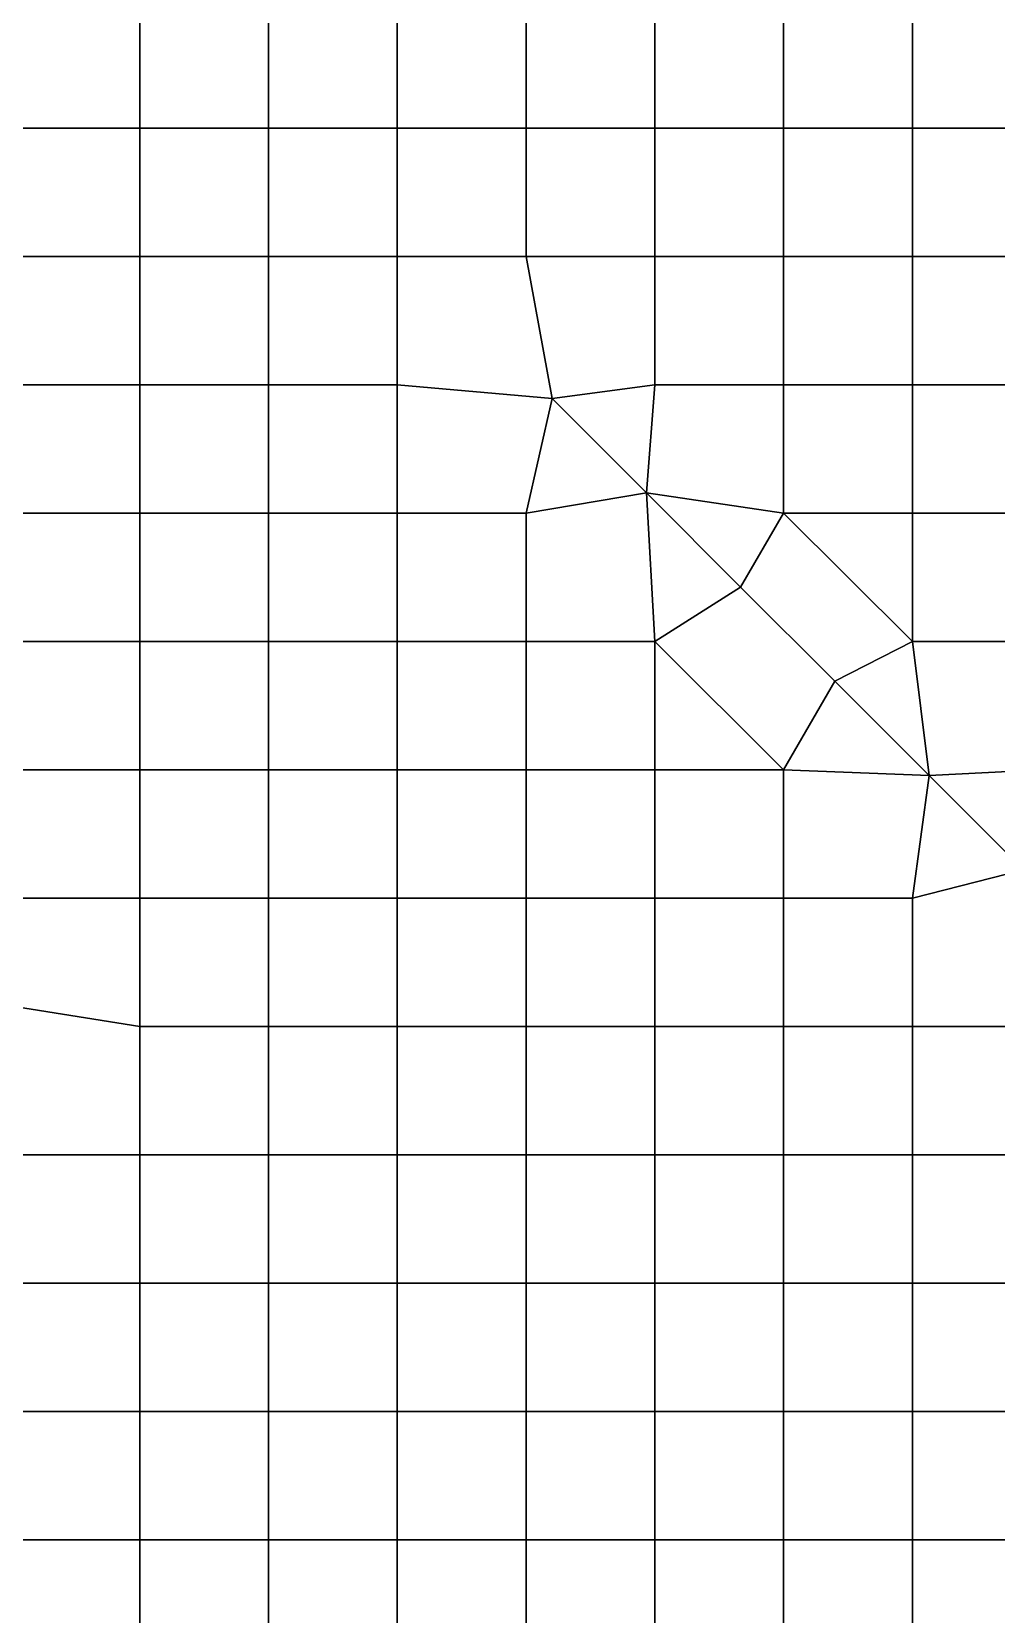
# Model space of a CAD drawing. Extents: x -13 to 39.3, y -26.5 to 20.6.
# Drawn here: x 20.26 to 24.02, y -14.29 to -8.11 of the extents above; entities that cross this region are included whole.
import ezdxf

# ---------------------------------------------------------------- set-up
doc = ezdxf.new("R2010")
doc.units = 0
doc.layers.add('BARS', color=1, linetype='CONTINUOUS')
doc.layers.add('FACES', color=5, linetype='CONTINUOUS')

msp = doc.modelspace()

# ---------------------------------------------------------------- linework, layer by layer
at = {"layer": 'BARS'}
for p, q in [((22.657, -9.91364), (22.2893, -9.54594)), ((22.657, -9.91364, 3.3), (22.2893, -9.54594, 3.3)), ((23.0247, -10.2813), (22.657, -9.91364)), ((23.0247, -10.2813, 3.3), (22.657, -9.91364, 3.3)), ((23.3924, -10.649), (23.0247, -10.2813)), ((23.3924, -10.649, 3.3), (23.0247, -10.2813, 3.3)), ((23.7601, -11.0167), (23.3924, -10.649)), ((23.7601, -11.0167, 3.3), (23.3924, -10.649, 3.3)), ((24.1278, -11.3844), (23.7601, -11.0167)), ((24.1278, -11.3844, 3.3), (23.7601, -11.0167, 3.3))]:
    msp.add_line(p, q, dxfattribs=at)
at = {"layer": 'FACES'}
for points in [[(20.6817, -7.99033), (20.1796, -7.99033), (20.1796, -8.49103), (20.6817, -8.49103)], [(20.6817, -7.99033, 3.3), (20.1796, -7.99033, 3.3), (20.1796, -8.49103, 3.3), (20.6817, -8.49103, 3.3)], [(21.1838, -7.99033), (20.6817, -7.99033), (20.6817, -8.49103), (21.1838, -8.49103)], [(21.1838, -7.99033, 3.3), (20.6817, -7.99033, 3.3), (20.6817, -8.49103, 3.3), (21.1838, -8.49103, 3.3)], [(21.6859, -7.99033), (21.1838, -7.99033), (21.1838, -8.49103), (21.6859, -8.49103)], [(21.6859, -7.99033, 3.3), (21.1838, -7.99033, 3.3), (21.1838, -8.49103, 3.3), (21.6859, -8.49103, 3.3)], [(22.188, -7.99033), (21.6859, -7.99033), (21.6859, -8.49103), (22.188, -8.49103)], [(22.188, -7.99033, 3.3), (21.6859, -7.99033, 3.3), (21.6859, -8.49103, 3.3), (22.188, -8.49103, 3.3)], [(22.6902, -7.99033), (22.188, -7.99033), (22.188, -8.49103), (22.6902, -8.49103)], [(22.6902, -7.99033, 3.3), (22.188, -7.99033, 3.3), (22.188, -8.49103, 3.3), (22.6902, -8.49103, 3.3)], [(23.1923, -7.99033), (22.6902, -7.99033), (22.6902, -8.49103), (23.1923, -8.49103)], [(23.1923, -7.99033, 3.3), (22.6902, -7.99033, 3.3), (22.6902, -8.49103, 3.3), (23.1923, -8.49103, 3.3)], [(23.6944, -7.99033), (23.1923, -7.99033), (23.1923, -8.49103), (23.6944, -8.49103)], [(23.6944, -7.99033, 3.3), (23.1923, -7.99033, 3.3), (23.1923, -8.49103, 3.3), (23.6944, -8.49103, 3.3)], [(24.1965, -7.99033), (23.6944, -7.99033), (23.6944, -8.49103), (24.1965, -8.49103)], [(24.1965, -7.99033, 3.3), (23.6944, -7.99033, 3.3), (23.6944, -8.49103, 3.3), (24.1965, -8.49103, 3.3)], [(20.6817, -8.49103), (20.1796, -8.49103), (20.1796, -8.99174), (20.6817, -8.99174)], [(20.6817, -8.49103, 3.3), (20.1796, -8.49103, 3.3), (20.1796, -8.99174, 3.3), (20.6817, -8.99174, 3.3)], [(21.1838, -8.49103), (20.6817, -8.49103), (20.6817, -8.99174), (21.1838, -8.99174)], [(21.1838, -8.49103, 3.3), (20.6817, -8.49103, 3.3), (20.6817, -8.99174, 3.3), (21.1838, -8.99174, 3.3)], [(21.6859, -8.49103), (21.1838, -8.49103), (21.1838, -8.99174), (21.6859, -8.99174)], [(21.6859, -8.49103, 3.3), (21.1838, -8.49103, 3.3), (21.1838, -8.99174, 3.3), (21.6859, -8.99174, 3.3)], [(22.188, -8.49103), (21.6859, -8.49103), (21.6859, -8.99174), (22.188, -8.99174)], [(22.188, -8.49103, 3.3), (21.6859, -8.49103, 3.3), (21.6859, -8.99174, 3.3), (22.188, -8.99174, 3.3)], [(22.6902, -8.49103), (22.188, -8.49103), (22.188, -8.99174), (22.6902, -8.99174)], [(22.6902, -8.49103, 3.3), (22.188, -8.49103, 3.3), (22.188, -8.99174, 3.3), (22.6902, -8.99174, 3.3)], [(23.1923, -8.49103), (22.6902, -8.49103), (22.6902, -8.99174), (23.1923, -8.99174)], [(23.1923, -8.49103, 3.3), (22.6902, -8.49103, 3.3), (22.6902, -8.99174, 3.3), (23.1923, -8.99174, 3.3)], [(23.6944, -8.49103), (23.1923, -8.49103), (23.1923, -8.99174), (23.6944, -8.99174)], [(23.6944, -8.49103, 3.3), (23.1923, -8.49103, 3.3), (23.1923, -8.99174, 3.3), (23.6944, -8.99174, 3.3)], [(24.1965, -8.49103), (23.6944, -8.49103), (23.6944, -8.99174), (24.1965, -8.99174)], [(24.1965, -8.49103, 3.3), (23.6944, -8.49103, 3.3), (23.6944, -8.99174, 3.3), (24.1965, -8.99174, 3.3)], [(20.6817, -8.99174), (20.1796, -8.99174), (20.1796, -9.49245), (20.6817, -9.49245)], [(20.6817, -8.99174, 3.3), (20.1796, -8.99174, 3.3), (20.1796, -9.49245, 3.3), (20.6817, -9.49245, 3.3)], [(21.1838, -8.99174), (20.6817, -8.99174), (20.6817, -9.49245), (21.1838, -9.49245)], [(21.1838, -8.99174, 3.3), (20.6817, -8.99174, 3.3), (20.6817, -9.49245, 3.3), (21.1838, -9.49245, 3.3)], [(21.6859, -8.99174), (21.1838, -8.99174), (21.1838, -9.49245), (21.6859, -9.49245)], [(21.6859, -8.99174, 3.3), (21.1838, -8.99174, 3.3), (21.1838, -9.49245, 3.3), (21.6859, -9.49245, 3.3)], [(22.188, -8.99174), (21.6859, -8.99174), (21.6859, -9.49245), (22.2893, -9.54594)], [(22.188, -8.99174, 3.3), (21.6859, -8.99174, 3.3), (21.6859, -9.49245, 3.3), (22.2893, -9.54594, 3.3)], [(22.6902, -8.99174), (22.188, -8.99174), (22.2893, -9.54594), (22.6902, -9.49245)], [(22.6902, -8.99174, 3.3), (22.188, -8.99174, 3.3), (22.2893, -9.54594, 3.3), (22.6902, -9.49245, 3.3)], [(23.1923, -8.99174), (22.6902, -8.99174), (22.6902, -9.49245), (23.1923, -9.49245)], [(23.1923, -8.99174, 3.3), (22.6902, -8.99174, 3.3), (22.6902, -9.49245, 3.3), (23.1923, -9.49245, 3.3)], [(23.6944, -8.99174), (23.1923, -8.99174), (23.1923, -9.49245), (23.6944, -9.49245)], [(23.6944, -8.99174, 3.3), (23.1923, -8.99174, 3.3), (23.1923, -9.49245, 3.3), (23.6944, -9.49245, 3.3)], [(24.1965, -8.99174), (23.6944, -8.99174), (23.6944, -9.49245), (24.1965, -9.49245)], [(24.1965, -8.99174, 3.3), (23.6944, -8.99174, 3.3), (23.6944, -9.49245, 3.3), (24.1965, -9.49245, 3.3)], [(20.6817, -9.49245), (20.1796, -9.49245), (20.1796, -9.99316), (20.6817, -9.99316)], [(20.6817, -9.49245, 3.3), (20.1796, -9.49245, 3.3), (20.1796, -9.99316, 3.3), (20.6817, -9.99316, 3.3)], [(21.1838, -9.49245), (20.6817, -9.49245), (20.6817, -9.99316), (21.1838, -9.99316)], [(21.1838, -9.49245, 3.3), (20.6817, -9.49245, 3.3), (20.6817, -9.99316, 3.3), (21.1838, -9.99316, 3.3)], [(21.6859, -9.49245), (21.1838, -9.49245), (21.1838, -9.99316), (21.6859, -9.99316)], [(21.6859, -9.49245, 3.3), (21.1838, -9.49245, 3.3), (21.1838, -9.99316, 3.3), (21.6859, -9.99316, 3.3)], [(22.2893, -9.54594), (21.6859, -9.49245), (21.6859, -9.99316), (22.188, -9.99316)], [(22.2893, -9.54594, 3.3), (21.6859, -9.49245, 3.3), (21.6859, -9.99316, 3.3), (22.188, -9.99316, 3.3)], [(22.6902, -9.49245), (22.2893, -9.54594), (22.657, -9.91364)], [(22.6902, -9.49245, 3.3), (22.2893, -9.54594, 3.3), (22.657, -9.91364, 3.3)], [(23.1923, -9.49245), (22.6902, -9.49245), (22.657, -9.91364), (23.1923, -9.99316)], [(23.1923, -9.49245, 3.3), (22.6902, -9.49245, 3.3), (22.657, -9.91364, 3.3), (23.1923, -9.99316, 3.3)], [(23.6944, -9.49245), (23.1923, -9.49245), (23.1923, -9.99316), (23.6944, -9.99316)], [(23.6944, -9.49245, 3.3), (23.1923, -9.49245, 3.3), (23.1923, -9.99316, 3.3), (23.6944, -9.99316, 3.3)], [(24.1965, -9.49245), (23.6944, -9.49245), (23.6944, -9.99316), (24.1965, -9.99316)], [(24.1965, -9.49245, 3.3), (23.6944, -9.49245, 3.3), (23.6944, -9.99316, 3.3), (24.1965, -9.99316, 3.3)], [(22.657, -9.91364), (22.2893, -9.54594), (22.188, -9.99316)], [(22.657, -9.91364, 3.3), (22.2893, -9.54594, 3.3), (22.188, -9.99316, 3.3)], [(22.2893, -9.54594), (22.2893, -9.54594, 0.66), (22.657, -9.91364, 0.66), (22.657, -9.91364)], [(22.657, -9.91364, 0.66), (22.2893, -9.54594, 0.66), (22.2893, -9.54594, 1.32), (22.657, -9.91364, 1.32)], [(22.657, -9.91364, 1.32), (22.2893, -9.54594, 1.32), (22.2893, -9.54594, 1.98), (22.657, -9.91364, 1.98)], [(22.657, -9.91364, 1.98), (22.2893, -9.54594, 1.98), (22.2893, -9.54594, 2.64), (22.657, -9.91364, 2.64)], [(22.657, -9.91364, 2.64), (22.2893, -9.54594, 2.64), (22.2893, -9.54594, 3.3), (22.657, -9.91364, 3.3)], [(22.657, -9.91364), (22.188, -9.99316), (22.188, -10.4939), (22.6902, -10.4939)], [(22.657, -9.91364, 3.3), (22.188, -9.99316, 3.3), (22.188, -10.4939, 3.3), (22.6902, -10.4939, 3.3)], [(23.1923, -9.99316), (22.657, -9.91364), (23.0247, -10.2813)], [(22.657, -9.91364), (22.6902, -10.4939), (23.0247, -10.2813)], [(22.657, -9.91364), (22.657, -9.91364, 0.66), (23.0247, -10.2813, 0.66), (23.0247, -10.2813)], [(23.0247, -10.2813, 0.66), (22.657, -9.91364, 0.66), (22.657, -9.91364, 1.32), (23.0247, -10.2813, 1.32)], [(23.0247, -10.2813, 1.32), (22.657, -9.91364, 1.32), (22.657, -9.91364, 1.98), (23.0247, -10.2813, 1.98)], [(23.0247, -10.2813, 1.98), (22.657, -9.91364, 1.98), (22.657, -9.91364, 2.64), (23.0247, -10.2813, 2.64)], [(23.0247, -10.2813, 2.64), (22.657, -9.91364, 2.64), (22.657, -9.91364, 3.3), (23.0247, -10.2813, 3.3)], [(23.1923, -9.99316, 3.3), (22.657, -9.91364, 3.3), (23.0247, -10.2813, 3.3)], [(22.657, -9.91364, 3.3), (22.6902, -10.4939, 3.3), (23.0247, -10.2813, 3.3)], [(20.6817, -9.99316), (20.1796, -9.99316), (20.1796, -10.4939), (20.6817, -10.4939)], [(20.6817, -9.99316, 3.3), (20.1796, -9.99316, 3.3), (20.1796, -10.4939, 3.3), (20.6817, -10.4939, 3.3)], [(21.1838, -9.99316), (20.6817, -9.99316), (20.6817, -10.4939), (21.1838, -10.4939)], [(21.1838, -9.99316, 3.3), (20.6817, -9.99316, 3.3), (20.6817, -10.4939, 3.3), (21.1838, -10.4939, 3.3)], [(21.6859, -9.99316), (21.1838, -9.99316), (21.1838, -10.4939), (21.6859, -10.4939)], [(21.6859, -9.99316, 3.3), (21.1838, -9.99316, 3.3), (21.1838, -10.4939, 3.3), (21.6859, -10.4939, 3.3)], [(22.188, -9.99316), (21.6859, -9.99316), (21.6859, -10.4939), (22.188, -10.4939)], [(22.188, -9.99316, 3.3), (21.6859, -9.99316, 3.3), (21.6859, -10.4939, 3.3), (22.188, -10.4939, 3.3)], [(23.6944, -10.4939), (23.1923, -9.99316), (23.0247, -10.2813), (23.3924, -10.649)], [(23.6944, -10.4939, 3.3), (23.1923, -9.99316, 3.3), (23.0247, -10.2813, 3.3), (23.3924, -10.649, 3.3)], [(23.6944, -9.99316), (23.1923, -9.99316), (23.6944, -10.4939)], [(23.6944, -9.99316, 3.3), (23.1923, -9.99316, 3.3), (23.6944, -10.4939, 3.3)], [(24.1965, -9.99316), (23.6944, -9.99316), (23.6944, -10.4939), (24.1965, -10.4939)], [(24.1965, -9.99316, 3.3), (23.6944, -9.99316, 3.3), (23.6944, -10.4939, 3.3), (24.1965, -10.4939, 3.3)], [(23.0247, -10.2813), (22.6902, -10.4939), (23.1923, -10.9946), (23.3924, -10.649)], [(23.0247, -10.2813, 3.3), (22.6902, -10.4939, 3.3), (23.1923, -10.9946, 3.3), (23.3924, -10.649, 3.3)], [(23.0247, -10.2813), (23.0247, -10.2813, 0.66), (23.3924, -10.649, 0.66), (23.3924, -10.649)], [(23.0247, -10.2813, 0.66), (23.0247, -10.2813, 1.32), (23.3924, -10.649, 1.32), (23.3924, -10.649, 0.66)], [(23.0247, -10.2813, 1.32), (23.0247, -10.2813, 1.98), (23.3924, -10.649, 1.98), (23.3924, -10.649, 1.32)], [(23.0247, -10.2813, 1.98), (23.0247, -10.2813, 2.64), (23.3924, -10.649, 2.64), (23.3924, -10.649, 1.98)], [(23.3924, -10.649, 2.64), (23.0247, -10.2813, 2.64), (23.0247, -10.2813, 3.3), (23.3924, -10.649, 3.3)], [(20.6817, -10.4939), (20.1796, -10.4939), (20.1796, -10.9946), (20.6817, -10.9946)], [(20.6817, -10.4939, 3.3), (20.1796, -10.4939, 3.3), (20.1796, -10.9946, 3.3), (20.6817, -10.9946, 3.3)], [(21.1838, -10.4939), (20.6817, -10.4939), (20.6817, -10.9946), (21.1838, -10.9946)], [(21.1838, -10.4939, 3.3), (20.6817, -10.4939, 3.3), (20.6817, -10.9946, 3.3), (21.1838, -10.9946, 3.3)], [(21.6859, -10.4939), (21.1838, -10.4939), (21.1838, -10.9946), (21.6859, -10.9946)], [(21.6859, -10.4939, 3.3), (21.1838, -10.4939, 3.3), (21.1838, -10.9946, 3.3), (21.6859, -10.9946, 3.3)], [(22.188, -10.4939), (21.6859, -10.4939), (21.6859, -10.9946), (22.188, -10.9946)], [(22.188, -10.4939, 3.3), (21.6859, -10.4939, 3.3), (21.6859, -10.9946, 3.3), (22.188, -10.9946, 3.3)], [(22.6902, -10.4939), (22.188, -10.4939), (22.188, -10.9946), (22.6902, -10.9946)], [(22.6902, -10.4939, 3.3), (22.188, -10.4939, 3.3), (22.188, -10.9946, 3.3), (22.6902, -10.9946, 3.3)], [(22.6902, -10.4939), (22.6902, -10.9946), (23.1923, -10.9946)], [(22.6902, -10.4939, 3.3), (22.6902, -10.9946, 3.3), (23.1923, -10.9946, 3.3)], [(23.6944, -10.4939), (23.3924, -10.649), (23.7601, -11.0167)], [(23.6944, -10.4939, 3.3), (23.3924, -10.649, 3.3), (23.7601, -11.0167, 3.3)], [(24.1965, -10.4939), (23.6944, -10.4939), (23.7601, -11.0167), (24.1965, -10.9946)], [(24.1965, -10.4939, 3.3), (23.6944, -10.4939, 3.3), (23.7601, -11.0167, 3.3), (24.1965, -10.9946, 3.3)], [(23.7601, -11.0167), (23.3924, -10.649), (23.1923, -10.9946)], [(23.7601, -11.0167, 3.3), (23.3924, -10.649, 3.3), (23.1923, -10.9946, 3.3)], [(23.3924, -10.649), (23.3924, -10.649, 0.66), (23.7601, -11.0167, 0.66), (23.7601, -11.0167)], [(23.3924, -10.649, 0.66), (23.3924, -10.649, 1.32), (23.7601, -11.0167, 1.32), (23.7601, -11.0167, 0.66)], [(23.3924, -10.649, 1.32), (23.3924, -10.649, 1.98), (23.7601, -11.0167, 1.98), (23.7601, -11.0167, 1.32)], [(23.3924, -10.649, 1.98), (23.3924, -10.649, 2.64), (23.7601, -11.0167, 2.64), (23.7601, -11.0167, 1.98)], [(23.7601, -11.0167, 2.64), (23.3924, -10.649, 2.64), (23.3924, -10.649, 3.3), (23.7601, -11.0167, 3.3)], [(20.6817, -10.9946), (20.1796, -10.9946), (20.1796, -11.4953), (20.6817, -11.4953)], [(20.6817, -10.9946, 3.3), (20.1796, -10.9946, 3.3), (20.1796, -11.4953, 3.3), (20.6817, -11.4953, 3.3)], [(21.1838, -10.9946), (20.6817, -10.9946), (20.6817, -11.4953), (21.1838, -11.4953)], [(21.1838, -10.9946, 3.3), (20.6817, -10.9946, 3.3), (20.6817, -11.4953, 3.3), (21.1838, -11.4953, 3.3)], [(21.6859, -10.9946), (21.1838, -10.9946), (21.1838, -11.4953), (21.6859, -11.4953)], [(21.6859, -10.9946, 3.3), (21.1838, -10.9946, 3.3), (21.1838, -11.4953, 3.3), (21.6859, -11.4953, 3.3)], [(22.188, -10.9946), (21.6859, -10.9946), (21.6859, -11.4953), (22.188, -11.4953)], [(22.188, -10.9946, 3.3), (21.6859, -10.9946, 3.3), (21.6859, -11.4953, 3.3), (22.188, -11.4953, 3.3)], [(22.6902, -10.9946), (22.188, -10.9946), (22.188, -11.4953), (22.6902, -11.4953)], [(22.6902, -10.9946, 3.3), (22.188, -10.9946, 3.3), (22.188, -11.4953, 3.3), (22.6902, -11.4953, 3.3)], [(23.1923, -10.9946), (22.6902, -10.9946), (22.6902, -11.4953), (23.1923, -11.4953)], [(23.1923, -10.9946, 3.3), (22.6902, -10.9946, 3.3), (22.6902, -11.4953, 3.3), (23.1923, -11.4953, 3.3)], [(23.7601, -11.0167), (23.1923, -10.9946), (23.1923, -11.4953), (23.6944, -11.4953)], [(23.7601, -11.0167, 3.3), (23.1923, -10.9946, 3.3), (23.1923, -11.4953, 3.3), (23.6944, -11.4953, 3.3)], [(24.1278, -11.3844), (23.7601, -11.0167), (23.6944, -11.4953)], [(24.1278, -11.3844, 3.3), (23.7601, -11.0167, 3.3), (23.6944, -11.4953, 3.3)], [(24.1965, -10.9946), (23.7601, -11.0167), (24.1278, -11.3844)], [(24.1965, -10.9946, 3.3), (23.7601, -11.0167, 3.3), (24.1278, -11.3844, 3.3)], [(23.7601, -11.0167), (23.7601, -11.0167, 0.66), (24.1278, -11.3844, 0.66), (24.1278, -11.3844)], [(23.7601, -11.0167, 0.66), (23.7601, -11.0167, 1.32), (24.1278, -11.3844, 1.32), (24.1278, -11.3844, 0.66)], [(23.7601, -11.0167, 1.32), (23.7601, -11.0167, 1.98), (24.1278, -11.3844, 1.98), (24.1278, -11.3844, 1.32)], [(23.7601, -11.0167, 1.98), (23.7601, -11.0167, 2.64), (24.1278, -11.3844, 2.64), (24.1278, -11.3844, 1.98)], [(24.1278, -11.3844, 2.64), (23.7601, -11.0167, 2.64), (23.7601, -11.0167, 3.3), (24.1278, -11.3844, 3.3)], [(24.1278, -11.3844), (23.6944, -11.4953), (23.6944, -11.996), (24.1965, -11.996)], [(24.1278, -11.3844, 3.3), (23.6944, -11.4953, 3.3), (23.6944, -11.996, 3.3), (24.1965, -11.996, 3.3)], [(20.6817, -11.4953), (20.1796, -11.4953), (19.9559, -11.8794), (20.6817, -11.996)], [(20.6817, -11.4953, 3.3), (20.1796, -11.4953, 3.3), (19.9559, -11.8794, 3.3), (20.6817, -11.996, 3.3)], [(21.1838, -11.4953), (20.6817, -11.4953), (20.6817, -11.996), (21.1838, -11.996)], [(21.1838, -11.4953, 3.3), (20.6817, -11.4953, 3.3), (20.6817, -11.996, 3.3), (21.1838, -11.996, 3.3)], [(21.6859, -11.4953), (21.1838, -11.4953), (21.1838, -11.996), (21.6859, -11.996)], [(21.6859, -11.4953, 3.3), (21.1838, -11.4953, 3.3), (21.1838, -11.996, 3.3), (21.6859, -11.996, 3.3)], [(22.188, -11.4953), (21.6859, -11.4953), (21.6859, -11.996), (22.188, -11.996)], [(22.188, -11.4953, 3.3), (21.6859, -11.4953, 3.3), (21.6859, -11.996, 3.3), (22.188, -11.996, 3.3)], [(22.6902, -11.4953), (22.188, -11.4953), (22.188, -11.996), (22.6902, -11.996)], [(22.6902, -11.4953, 3.3), (22.188, -11.4953, 3.3), (22.188, -11.996, 3.3), (22.6902, -11.996, 3.3)], [(23.1923, -11.4953), (22.6902, -11.4953), (22.6902, -11.996), (23.1923, -11.996)], [(23.1923, -11.4953, 3.3), (22.6902, -11.4953, 3.3), (22.6902, -11.996, 3.3), (23.1923, -11.996, 3.3)], [(23.6944, -11.4953), (23.1923, -11.4953), (23.1923, -11.996), (23.6944, -11.996)], [(23.6944, -11.4953, 3.3), (23.1923, -11.4953, 3.3), (23.1923, -11.996, 3.3), (23.6944, -11.996, 3.3)], [(20.6817, -11.996), (19.9559, -11.8794), (20.1796, -12.4967), (20.6817, -12.4967)], [(20.6817, -11.996, 3.3), (19.9559, -11.8794, 3.3), (20.1796, -12.4967, 3.3), (20.6817, -12.4967, 3.3)], [(21.1838, -11.996), (20.6817, -11.996), (20.6817, -12.4967), (21.1838, -12.4967)], [(21.1838, -11.996, 3.3), (20.6817, -11.996, 3.3), (20.6817, -12.4967, 3.3), (21.1838, -12.4967, 3.3)], [(21.6859, -11.996), (21.1838, -11.996), (21.1838, -12.4967), (21.6859, -12.4967)], [(21.6859, -11.996, 3.3), (21.1838, -11.996, 3.3), (21.1838, -12.4967, 3.3), (21.6859, -12.4967, 3.3)], [(22.188, -11.996), (21.6859, -11.996), (21.6859, -12.4967), (22.188, -12.4967)], [(22.188, -11.996, 3.3), (21.6859, -11.996, 3.3), (21.6859, -12.4967, 3.3), (22.188, -12.4967, 3.3)], [(22.6902, -11.996), (22.188, -11.996), (22.188, -12.4967), (22.6902, -12.4967)], [(22.6902, -11.996, 3.3), (22.188, -11.996, 3.3), (22.188, -12.4967, 3.3), (22.6902, -12.4967, 3.3)], [(23.1923, -11.996), (22.6902, -11.996), (22.6902, -12.4967), (23.1923, -12.4967)], [(23.1923, -11.996, 3.3), (22.6902, -11.996, 3.3), (22.6902, -12.4967, 3.3), (23.1923, -12.4967, 3.3)], [(23.6944, -11.996), (23.1923, -11.996), (23.1923, -12.4967), (23.6944, -12.4967)], [(23.6944, -11.996, 3.3), (23.1923, -11.996, 3.3), (23.1923, -12.4967, 3.3), (23.6944, -12.4967, 3.3)], [(24.1965, -11.996), (23.6944, -11.996), (23.6944, -12.4967), (24.1965, -12.4967)], [(24.1965, -11.996, 3.3), (23.6944, -11.996, 3.3), (23.6944, -12.4967, 3.3), (24.1965, -12.4967, 3.3)], [(20.6817, -12.4967), (20.1796, -12.4967), (20.1796, -12.9974), (20.6817, -12.9974)], [(20.6817, -12.4967, 3.3), (20.1796, -12.4967, 3.3), (20.1796, -12.9974, 3.3), (20.6817, -12.9974, 3.3)], [(21.1838, -12.4967), (20.6817, -12.4967), (20.6817, -12.9974), (21.1838, -12.9974)], [(21.1838, -12.4967, 3.3), (20.6817, -12.4967, 3.3), (20.6817, -12.9974, 3.3), (21.1838, -12.9974, 3.3)], [(21.6859, -12.4967), (21.1838, -12.4967), (21.1838, -12.9974), (21.6859, -12.9974)], [(21.6859, -12.4967, 3.3), (21.1838, -12.4967, 3.3), (21.1838, -12.9974, 3.3), (21.6859, -12.9974, 3.3)], [(22.188, -12.4967), (21.6859, -12.4967), (21.6859, -12.9974), (22.188, -12.9974)], [(22.188, -12.4967, 3.3), (21.6859, -12.4967, 3.3), (21.6859, -12.9974, 3.3), (22.188, -12.9974, 3.3)], [(22.6902, -12.4967), (22.188, -12.4967), (22.188, -12.9974), (22.6902, -12.9974)], [(22.6902, -12.4967, 3.3), (22.188, -12.4967, 3.3), (22.188, -12.9974, 3.3), (22.6902, -12.9974, 3.3)], [(23.1923, -12.4967), (22.6902, -12.4967), (22.6902, -12.9974), (23.1923, -12.9974)], [(23.1923, -12.4967, 3.3), (22.6902, -12.4967, 3.3), (22.6902, -12.9974, 3.3), (23.1923, -12.9974, 3.3)], [(23.6944, -12.4967), (23.1923, -12.4967), (23.1923, -12.9974), (23.6944, -12.9974)], [(23.6944, -12.4967, 3.3), (23.1923, -12.4967, 3.3), (23.1923, -12.9974, 3.3), (23.6944, -12.9974, 3.3)], [(24.1965, -12.4967), (23.6944, -12.4967), (23.6944, -12.9974), (24.1965, -12.9974)], [(24.1965, -12.4967, 3.3), (23.6944, -12.4967, 3.3), (23.6944, -12.9974, 3.3), (24.1965, -12.9974, 3.3)], [(20.6817, -12.9974), (20.1796, -12.9974), (20.1796, -13.4981), (20.6817, -13.4981)], [(20.6817, -12.9974, 3.3), (20.1796, -12.9974, 3.3), (20.1796, -13.4981, 3.3), (20.6817, -13.4981, 3.3)], [(21.1838, -12.9974), (20.6817, -12.9974), (20.6817, -13.4981), (21.1838, -13.4981)], [(21.1838, -12.9974, 3.3), (20.6817, -12.9974, 3.3), (20.6817, -13.4981, 3.3), (21.1838, -13.4981, 3.3)], [(21.6859, -12.9974), (21.1838, -12.9974), (21.1838, -13.4981), (21.6859, -13.4981)], [(21.6859, -12.9974, 3.3), (21.1838, -12.9974, 3.3), (21.1838, -13.4981, 3.3), (21.6859, -13.4981, 3.3)], [(22.188, -12.9974), (21.6859, -12.9974), (21.6859, -13.4981), (22.188, -13.4981)], [(22.188, -12.9974, 3.3), (21.6859, -12.9974, 3.3), (21.6859, -13.4981, 3.3), (22.188, -13.4981, 3.3)], [(22.6902, -12.9974), (22.188, -12.9974), (22.188, -13.4981), (22.6902, -13.4981)], [(22.6902, -12.9974, 3.3), (22.188, -12.9974, 3.3), (22.188, -13.4981, 3.3), (22.6902, -13.4981, 3.3)], [(23.1923, -12.9974), (22.6902, -12.9974), (22.6902, -13.4981), (23.1923, -13.4981)], [(23.1923, -12.9974, 3.3), (22.6902, -12.9974, 3.3), (22.6902, -13.4981, 3.3), (23.1923, -13.4981, 3.3)], [(23.6944, -12.9974), (23.1923, -12.9974), (23.1923, -13.4981), (23.6944, -13.4981)], [(23.6944, -12.9974, 3.3), (23.1923, -12.9974, 3.3), (23.1923, -13.4981, 3.3), (23.6944, -13.4981, 3.3)], [(24.1965, -12.9974), (23.6944, -12.9974), (23.6944, -13.4981), (24.1965, -13.4981)], [(24.1965, -12.9974, 3.3), (23.6944, -12.9974, 3.3), (23.6944, -13.4981, 3.3), (24.1965, -13.4981, 3.3)], [(20.6817, -13.4981), (20.1796, -13.4981), (20.1796, -13.9988), (20.6817, -13.9988)], [(20.6817, -13.4981, 3.3), (20.1796, -13.4981, 3.3), (20.1796, -13.9988, 3.3), (20.6817, -13.9988, 3.3)], [(21.1838, -13.4981), (20.6817, -13.4981), (20.6817, -13.9988), (21.1838, -13.9988)], [(21.1838, -13.4981, 3.3), (20.6817, -13.4981, 3.3), (20.6817, -13.9988, 3.3), (21.1838, -13.9988, 3.3)], [(21.6859, -13.4981), (21.1838, -13.4981), (21.1838, -13.9988), (21.6859, -13.9988)], [(21.6859, -13.4981, 3.3), (21.1838, -13.4981, 3.3), (21.1838, -13.9988, 3.3), (21.6859, -13.9988, 3.3)], [(22.188, -13.4981), (21.6859, -13.4981), (21.6859, -13.9988), (22.188, -13.9988)], [(22.188, -13.4981, 3.3), (21.6859, -13.4981, 3.3), (21.6859, -13.9988, 3.3), (22.188, -13.9988, 3.3)], [(22.6902, -13.4981), (22.188, -13.4981), (22.188, -13.9988), (22.6902, -13.9988)], [(22.6902, -13.4981, 3.3), (22.188, -13.4981, 3.3), (22.188, -13.9988, 3.3), (22.6902, -13.9988, 3.3)], [(23.1923, -13.4981), (22.6902, -13.4981), (22.6902, -13.9988), (23.1923, -13.9988)], [(23.1923, -13.4981, 3.3), (22.6902, -13.4981, 3.3), (22.6902, -13.9988, 3.3), (23.1923, -13.9988, 3.3)], [(23.6944, -13.4981), (23.1923, -13.4981), (23.1923, -13.9988), (23.6944, -13.9988)], [(23.6944, -13.4981, 3.3), (23.1923, -13.4981, 3.3), (23.1923, -13.9988, 3.3), (23.6944, -13.9988, 3.3)], [(24.1965, -13.4981), (23.6944, -13.4981), (23.6944, -13.9988), (24.1965, -13.9988)], [(24.1965, -13.4981, 3.3), (23.6944, -13.4981, 3.3), (23.6944, -13.9988, 3.3), (24.1965, -13.9988, 3.3)], [(20.6817, -13.9988), (20.1796, -13.9988), (20.1796, -14.4995), (20.6817, -14.4995)], [(20.6817, -13.9988, 3.3), (20.1796, -13.9988, 3.3), (20.1796, -14.4995, 3.3), (20.6817, -14.4995, 3.3)], [(21.1838, -13.9988), (20.6817, -13.9988), (20.6817, -14.4995), (21.1838, -14.4995)], [(21.1838, -13.9988, 3.3), (20.6817, -13.9988, 3.3), (20.6817, -14.4995, 3.3), (21.1838, -14.4995, 3.3)], [(21.6859, -13.9988), (21.1838, -13.9988), (21.1838, -14.4995), (21.6859, -14.4995)], [(21.6859, -13.9988, 3.3), (21.1838, -13.9988, 3.3), (21.1838, -14.4995, 3.3), (21.6859, -14.4995, 3.3)], [(22.188, -13.9988), (21.6859, -13.9988), (21.6859, -14.4995), (22.188, -14.4995)], [(22.188, -13.9988, 3.3), (21.6859, -13.9988, 3.3), (21.6859, -14.4995, 3.3), (22.188, -14.4995, 3.3)], [(22.6902, -13.9988), (22.188, -13.9988), (22.188, -14.4995), (22.6902, -14.4995)], [(22.6902, -13.9988, 3.3), (22.188, -13.9988, 3.3), (22.188, -14.4995, 3.3), (22.6902, -14.4995, 3.3)], [(23.1923, -13.9988), (22.6902, -13.9988), (22.6902, -14.4995), (23.1923, -14.4995)], [(23.1923, -13.9988, 3.3), (22.6902, -13.9988, 3.3), (22.6902, -14.4995, 3.3), (23.1923, -14.4995, 3.3)], [(23.6944, -13.9988), (23.1923, -13.9988), (23.1923, -14.4995), (23.6944, -14.4995)], [(23.6944, -13.9988, 3.3), (23.1923, -13.9988, 3.3), (23.1923, -14.4995, 3.3), (23.6944, -14.4995, 3.3)], [(24.1965, -13.9988), (23.6944, -13.9988), (23.6944, -14.4995), (24.1965, -14.4995)], [(24.1965, -13.9988, 3.3), (23.6944, -13.9988, 3.3), (23.6944, -14.4995, 3.3), (24.1965, -14.4995, 3.3)]]:
    msp.add_3dface(points, dxfattribs=at)

doc.saveas('drawing.dxf')
